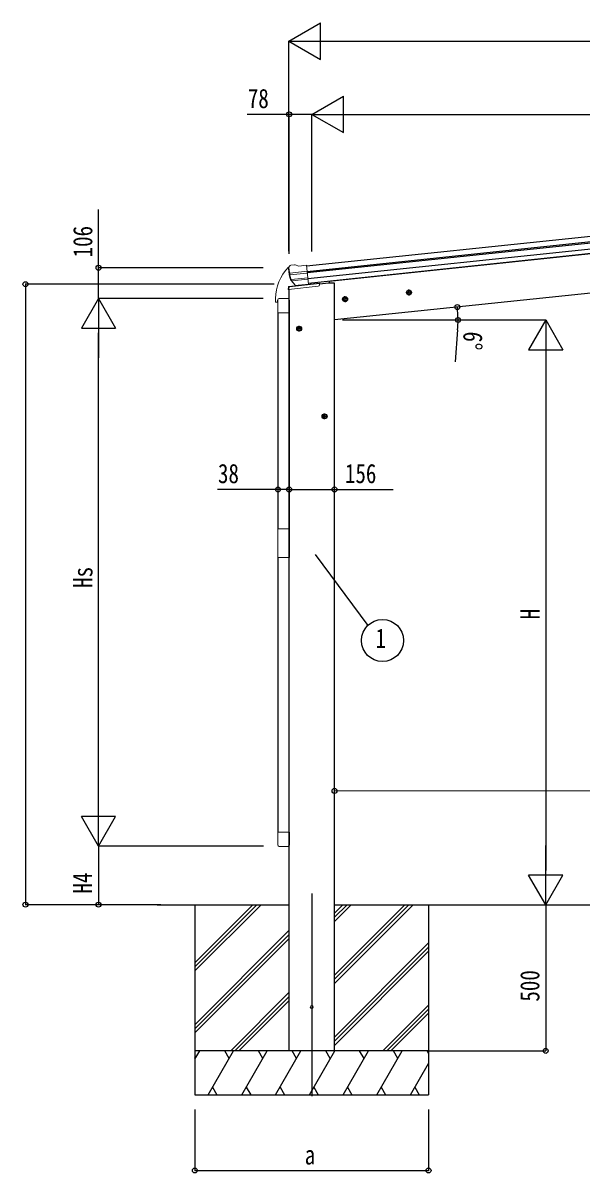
# Model space of a CAD drawing. Units: millimetres, scale not verified. Extents: x -10512 to 10512, y -7425 to 7425.
# Drawn here: x -7185 to -5274, y -4780 to -847 of the extents above; entities that cross this region are included whole.
import ezdxf
from ezdxf.enums import TextEntityAlignment as Align

# ---------------------------------------------------------------- set-up
doc = ezdxf.new("R2010")
doc.units = ezdxf.units.MM
doc.header["$LTSCALE"] = 30
for name, color, linetype in [('0-3_YKK_12', 2, 'Continuous'), ('0-5_YKK_A1', 4, 'Continuous'), ('0-6_YKK_D', 6, 'Continuous')]:
    doc.layers.add(name, color=color, linetype=linetype)
doc.layers.add('0-4_YKK_13', color=4, linetype='Continuous', lineweight=18)
doc.styles.add('ＭＳ ゴシック', font='')
doc.styles.get('ＭＳ ゴシック').set_extended_font_data('MS Gothic')

msp = doc.modelspace()

# ---------------------------------------------------------------- linework, layer by layer
at = {"layer": '0-3_YKK_12'}
msp.add_line((-6196.31, -3824.2), (-6196.31, -4517.53), dxfattribs=at)
at = {"layer": '0-4_YKK_13'}
for p, q in [((-6276.35, -1686.05), (-6276.43, -1684.18)), ((-6275.06, -1681.29), (-6275.76, -1682.15)), ((-6271.56, -1676.97), (-6275.06, -1681.29)), ((-6271.56, -1676.97), (-6271.56, -1676.96)), ((-6268.2, -1675.14), (-6268.2, -1675.14)), ((-6240.63, -1678.28), (-6214.11, -1675.49)), ((-6207.32, -1740.04), (-6214.11, -1675.49)), ((-6211.95, -1696.02), (-6271.69, -1702.3)), ((-6270.94, -1708.14), (-6211.34, -1701.87)), ((-6253.43, -1743.7), (-6267.13, -1727.94)), ((-6266.64, -1724.35), (-6209.6, -1718.36)), ((-6252.49, -1743.06), (-6265.54, -1727.12)), ((-6264.31, -1728.62), (-6209.13, -1722.82)), ((-6276.48, -1757.96), (-6275.24, -1748.55)), ((-6275.48, -1757.86), (-6276.48, -1757.96)), ((-6275.48, -1757.86), (-6173.96, -1747.19)), ((-6274.26, -1748.61), (-6275.48, -1757.86)), ((-6275.48, -1757.86), (-6274.26, -1748.61)), ((-6273.74, -1748.62), (-6274.95, -1757.8)), ((-6274.26, -1748.61), (-6274.36, -1747.68)), ((-6274.36, -1747.68), (-6274.26, -1748.61)), ((-6169.48, -1737.6), (-6274.26, -1748.61)), ((-6274.26, -1748.61), (-6169.48, -1737.6)), ((-6169.48, -1737.67), (-6273.74, -1748.62)), ((-6272.81, -1749.03), (-6272.87, -1748.53)), ((-6169.48, -1738.17), (-6272.81, -1749.03)), ((-6243.13, -1743.81), (-6250.82, -1744.61)), ((-6250.73, -1744.38), (-6207.35, -1739.82)), ((-6242.85, -1743.87), (-6243.13, -1743.81)), ((-6217.52, -1741.21), (-6242.85, -1743.87)), ((-6217.27, -1741.09), (-6217.52, -1741.21)), ((-6207.32, -1740.04), (-6217.27, -1741.09)), ((-6204.48, -1740.34), (-6204.48, -1741.85)), ((-6169.48, -1742.21), (-6169.48, -1737.6)), ((-6320.31, -1789.5), (-6320.31, -1801.25)), ((-6319.81, -1801.75), (-6313.55, -1801.75)), ((-6313.05, -1794.49), (-6313.05, -1801.25)), ((-6312.81, -1837.98), (-6312.81, -1794.28)), ((-6307.31, -1788.78), (-6278.31, -1788.78)), ((-6307.05, -1788.49), (-6273.81, -1788.49)), ((-6272.81, -1794.28), (-6272.81, -1837.98)), ((-6272.81, -1837.98), (-6312.81, -1837.98)), ((-6312.81, -3613.98), (-6312.81, -3657.68)), ((-6272.81, -3613.98), (-6312.81, -3613.98)), ((-6272.81, -3657.68), (-6272.81, -3613.98)), ((-6307.31, -3663.18), (-6278.31, -3663.18))]:
    msp.add_line(p, q, dxfattribs=at)
for points in [[(-6254.72, -1673.72), (-6254.72, -1673.72), (-6268.2, -1675.14)], [(-6240.63, -1678.28), (-6253.43, -1673.87), (-6253.43, -1673.87)], [(-6274.36, -1747.68), (-6169.48, -1736.66), (-6169.48, -1737.6)]]:
    msp.add_lwpolyline(points, dxfattribs=at)
msp.add_lwpolyline([(-6312.81, -2576.98), (-6272.81, -2576.98), (-6272.81, -2674.98), (-6312.81, -2674.98)], close=True, dxfattribs=at)
msp.add_circle((-6196.06, -4212.44), 5, dxfattribs=at)
for centre, radius, start, end in [((-6168.05, -1789.5), 152.26, 135.14293, 180), ((-6075.45, -1664.94), 202, 186, 197.86084), ((-6275.63, -1682.45), 0.5, 86.79478, 135.14293), ((-6082.52, -1666.99), 192.44, 185.42422, 190.5729), ((-6267.68, -1680.11), 5, 96.04426, 140.95574), ((-6254.4, -1676.71), 3, 71.02369, 95.97631), ((-6316.41, -1709.64), 45.32, 6.35482, 9.32878), ((-6273.72, -1708.5), 2.74, 7.56588, 12.97849), ((-6270.84, -1709.49), 1.35, 94.08073, 96.8395), ((-6075.45, -1664.94), 200.2, 192.46117, 197.79991), ((-6264.86, -1725.97), 3, 197.86084, 221), ((-6263.22, -1725.22), 3, 197.79991, 219.30889), ((-6274.98, -1752.2), 3.66, 78.7113, 94.17753), ((-6274.98, -1752.2), 3.66, 78.7113, 94.17753), ((-6274.25, -1748.68), 1, 96, 172.5), ((-6251.17, -1741.73), 2.99, 220.99261, 266.7283), ((-6174.48, -1742.21), 5, 276, 0), ((-6319.81, -1801.25), 0.5, 180, 270), ((-6313.55, -1801.25), 0.5, 270, 0), ((-6307.05, -1794.49), 6, 90, 180), ((-6307.31, -1794.28), 5.5, 90, 180), ((-6278.31, -1794.28), 5.5, 0, 90), ((-6307.31, -3657.68), 5.5, 180, 270), ((-6278.31, -3657.68), 5.5, 270, 0)]:
    msp.add_arc(centre, radius, start, end, dxfattribs=at)
for centre, major_axis, ratio, start_param, end_param in [((-6273.43, -1684.04), (1.9, 2.34), 0.995767, 1.5707963, 2.2972137), ((-6269.88, -1679.66), (-5.48, -2.51), 0.24881, 5.8190815, 5.8226003), ((-6274.22, -1685.2), (-0.38, 5.97), 0.020485, 4.7140547, 5.6117533), ((-6073.15, -1686.89), (-20.92, 199.05), 0.994373, 1.5554317, 1.5718064), ((-6253.47, -1741.65), (-1.71, 2.84), 0.040856, 4.1415604, 4.1696818), ((-6251.04, -1741.4), (-0.51, 2.96), 0.642905, 2.0792573, 3.037247), ((-6251.08, -1741.5), (-3.02, -2.79), 0.650902, 0.9542299, 1.0270405), ((-6251.13, -1741.62), (-1.1, -2.8), 0.997631, 0.3902369, 0.4789948)]:
    msp.add_ellipse(centre, major_axis=major_axis, ratio=ratio, start_param=start_param, end_param=end_param, dxfattribs=at)
at = {"layer": '0-5_YKK_A1'}
for p, q in [((-6213.9, -1677.48), (-4217.81, -1467.68)), ((-6211.91, -1696.37), (-4215.83, -1486.58)), ((-6211.49, -1700.55), (-4215.39, -1490.76)), ((-6209.39, -1720.41), (-4213.3, -1510.62)), ((-4211.54, -1527.35), (-6207.63, -1737.15)), ((-4211.44, -1528.35), (-6136.73, -1730.7)), ((-4190.97, -1659.93), (-6118.31, -1862.5)), ((-6136.73, -1730.7), (-6136.12, -1736.5)), ((-6273.81, -4362.5), (-6273.81, -1757.68)), ((-6118.31, -4362.5), (-6118.31, -1736.5)), ((-5853.35, -1767.28), (-5873.24, -1769.37)), ((-5864.08, -1760.86), (-5870.15, -1765.28)), ((-5870.15, -1765.28), (-5869.37, -1772.74)), ((-5862.25, -1778.27), (-5864.34, -1758.38)), ((-5857.23, -1763.92), (-5864.08, -1760.86)), ((-6072.15, -1790.28), (-6092.04, -1792.37)), ((-6082.88, -1783.86), (-6088.95, -1788.27)), ((-6088.95, -1788.27), (-6088.17, -1795.74)), ((-6088.17, -1795.74), (-6081.31, -1798.79)), ((-6081.05, -1801.27), (-6083.14, -1781.38)), ((-6076.02, -1786.91), (-6082.88, -1783.86)), ((-5869.37, -1772.74), (-5862.51, -1775.79)), ((-6311.81, -1837.98), (-6311.81, -2576.98)), ((-6273.81, -1837.98), (-6273.81, -2576.98)), ((-6239.31, -1884.55), (-6245.81, -1888.3)), ((-6239.31, -1902.05), (-6239.31, -1882.05)), ((-6232.81, -1888.3), (-6239.31, -1884.55)), ((-6229.31, -1892.05), (-6249.31, -1892.05)), ((-6245.81, -1888.3), (-6245.81, -1895.8)), ((-6245.81, -1895.8), (-6239.31, -1899.56)), ((-6142.31, -2192.05), (-6162.31, -2192.05)), ((-6152.31, -2184.55), (-6158.81, -2188.3)), ((-6158.81, -2188.3), (-6158.81, -2195.8)), ((-6158.81, -2195.8), (-6152.31, -2199.56)), ((-6152.31, -2202.05), (-6152.31, -2182.05)), ((-6145.81, -2188.3), (-6152.31, -2184.55)), ((-6311.81, -2674.98), (-6311.81, -3613.98)), ((-6273.81, -3613.98), (-6273.81, -2674.98)), ((-6724.95, -3862.5), (-6273.81, -3862.5)), ((-6596.31, -4089.13), (-6369.68, -3862.5)), ((-6596.31, -4074.99), (-6383.82, -3862.5)), ((-6596.31, -4060.85), (-6397.96, -3862.5)), ((-6596.31, -3862.56), (-6596.31, -4512.5)), ((-6118.31, -3862.5), (-3469.83, -3862.5)), ((-6118.31, -4131.63), (-5849.18, -3862.5)), ((-6118.31, -4117.49), (-5863.32, -3862.5)), ((-6118.31, -4103.35), (-5877.46, -3862.5)), ((-6118.31, -3919.44), (-6061.37, -3862.5)), ((-6118.31, -3905.3), (-6075.51, -3862.5)), ((-6118.31, -3891.16), (-6089.65, -3862.5)), ((-5796.31, -3862.56), (-5796.31, -4512.5)), ((-6596.31, -4272.98), (-6274.31, -3950.98)), ((-6596.31, -4287.12), (-6274.31, -3965.12)), ((-6596.31, -4301.26), (-6274.31, -3979.26)), ((-6118.31, -4315.48), (-5796.31, -3993.48)), ((-6118.31, -4329.62), (-5796.31, -4007.62)), ((-6118.31, -4343.76), (-5796.31, -4021.76)), ((-6473.7, -4362.5), (-6274.31, -4163.11)), ((-6459.56, -4362.5), (-6274.31, -4177.25)), ((-6445.41, -4362.5), (-6274.31, -4191.39)), ((-5953.2, -4362.5), (-5796.31, -4205.61)), ((-5939.06, -4362.5), (-5796.31, -4219.75)), ((-5924.91, -4362.5), (-5796.31, -4233.89)), ((-5796.31, -4362.5), (-6596.31, -4362.5)), ((-6596.31, -4391.44), (-6579.6, -4362.5)), ((-6550.73, -4512.5), (-6464.13, -4362.5)), ((-6479.13, -4388.48), (-6494.13, -4362.5)), ((-6435.26, -4512.5), (-6348.66, -4362.5)), ((-6363.66, -4388.48), (-6378.66, -4362.5)), ((-6319.79, -4512.5), (-6233.19, -4362.5)), ((-6248.19, -4388.48), (-6263.19, -4362.5)), ((-6204.32, -4512.5), (-6117.72, -4362.5)), ((-6132.72, -4388.48), (-6147.72, -4362.5)), ((-6088.85, -4512.5), (-6002.25, -4362.5)), ((-6017.25, -4388.48), (-6032.25, -4362.5)), ((-5973.38, -4512.5), (-5886.78, -4362.5)), ((-5901.78, -4388.48), (-5916.78, -4362.5)), ((-5796.31, -4371.17), (-5801.31, -4362.5)), ((-6594.6, -4388.48), (-6596.31, -4385.52)), ((-5857.91, -4512.5), (-5796.31, -4405.8)), ((-6596.31, -4512.5), (-5796.31, -4512.5)), ((-6535.73, -4486.52), (-6520.73, -4512.5)), ((-6420.26, -4486.52), (-6405.26, -4512.5)), ((-6304.79, -4486.52), (-6289.79, -4512.5)), ((-6189.32, -4486.52), (-6174.32, -4512.5)), ((-6073.85, -4486.52), (-6058.85, -4512.5)), ((-5958.38, -4486.52), (-5943.39, -4512.5)), ((-5842.92, -4486.52), (-5827.92, -4512.5))]:
    msp.add_line(p, q, dxfattribs=at)
for points in [[(-6118.31, -1736.5), (-6138.31, -1736.5), (-6169.48, -1739.78)], [(-5862.51, -1775.79), (-5856.44, -1771.38), (-5857.23, -1763.92)], [(-6081.31, -1798.79), (-6075.24, -1794.38), (-6076.02, -1786.91)], [(-6239.31, -1899.56), (-6232.81, -1895.8), (-6232.81, -1888.3)], [(-6152.31, -2199.56), (-6145.81, -2195.8), (-6145.81, -2188.3)]]:
    msp.add_lwpolyline(points, dxfattribs=at)
for centre, radius in [((-5863.3, -1768.33), 8.5), ((-5863.3, -1768.33), 7.7), ((-5863.3, -1768.33), 6.5), ((-6082.09, -1791.32), 8.5), ((-6082.09, -1791.32), 7.7), ((-6082.09, -1791.32), 6.5), ((-6239.31, -1892.05), 8.5), ((-6239.31, -1892.05), 7.7), ((-6239.31, -1892.05), 6.5), ((-6152.31, -2192.05), 8.5), ((-6152.31, -2192.05), 7.7), ((-6152.31, -2192.05), 6.5)]:
    msp.add_circle(centre, radius, dxfattribs=at)
at = {"layer": '0-6_YKK_D'}
for p, q in [((-6274.31, -909.1), (-6166.06, -846.6)), ((-6166.06, -971.6), (-6166.06, -846.6)), ((-6274.31, -1626.52), (-6274.31, -908.1)), ((-6274.31, -909.1), (-6166.06, -971.6)), ((-6274.31, -909.1), (-6057.8, -909.1)), ((-6149.31, -909.1), (-4280.92, -909.1)), ((-6196.06, -1159.1), (-6087.81, -1096.6)), ((-6087.81, -1221.6), (-6087.81, -1096.6)), ((-6273.81, -1636.52), (-6273.81, -1158.1)), ((-6196.06, -1628.35), (-6196.06, -1158.1)), ((-6196.06, -1628.35), (-6196.06, -1158.1)), ((-6196.06, -1159.1), (-6087.81, -1221.6)), ((-6196.06, -1159.1), (-5979.55, -1159.1)), ((-6071.06, -1159.1), (-4280.92, -1159.1)), ((-6362.19, -1683.67), (-6927.28, -1683.67)), ((-6324.31, -1739.99), (-7177.28, -1739.99)), ((-7176.28, -1739.99), (-7176.28, -3862.5)), ((-6926.28, -1789.48), (-6984.87, -1890.97)), ((-6363.08, -1789.48), (-6927.28, -1789.48)), ((-6363.08, -1789.48), (-6927.28, -1789.48)), ((-6926.28, -1789.48), (-6867.69, -1890.97)), ((-6926.28, -1789.48), (-6926.28, -1992.46)), ((-6091.01, -1862.5), (-5394.39, -1862.5)), ((-6043.94, -1862.5), (-5694.39, -1862.5)), ((-5395.39, -1862.5), (-5453.99, -1963.99)), ((-5395.39, -1862.5), (-5336.8, -1963.99)), ((-5395.39, -1862.5), (-5395.39, -2065.47)), ((-6984.87, -1890.97), (-6867.69, -1890.97)), ((-6926.28, -3545.3), (-6926.28, -1906.67)), ((-5696.76, -1896.47), (-5705.51, -2005.05)), ((-5453.99, -1963.99), (-5336.8, -1963.99)), ((-5395.39, -1979.69), (-5395.39, -3745.31)), ((-6311.81, -2413.07), (-6311.81, -2443.05)), ((-6273.81, -2407.97), (-6273.81, -2443.05)), ((-6184.46, -2665.08), (-6004.66, -2907.73)), ((-6926.28, -3662.48), (-6926.28, -3459.51)), ((-3998.86, -3474.91), (-6118.31, -3473.31)), ((-6926.28, -3662.48), (-6984.87, -3561)), ((-6867.69, -3561), (-6984.87, -3561)), ((-6926.28, -3662.48), (-6867.69, -3561)), ((-6361.81, -3662.48), (-6927.28, -3662.48)), ((-6361.81, -3662.48), (-6927.28, -3662.48)), ((-6926.28, -3662.48), (-6926.28, -3862.5)), ((-5395.39, -3862.5), (-5395.39, -3659.53)), ((-5395.39, -3862.5), (-5453.99, -3761.01)), ((-5336.8, -3761.01), (-5453.99, -3761.01)), ((-5395.39, -3862.5), (-5336.8, -3761.01)), ((-6725.95, -3862.5), (-7177.28, -3862.5)), ((-6713.08, -3862.5), (-6927.28, -3862.5)), ((-5795.31, -3862.5), (-5394.39, -3862.5)), ((-5395.39, -3862.5), (-5395.39, -4362.5)), ((-5795.31, -4362.5), (-5394.39, -4362.5)), ((-6596.31, -4563.44), (-6596.31, -4772.75)), ((-5796.31, -4563.44), (-5796.31, -4772.75)), ((-6596.31, -4771.75), (-5796.31, -4771.75))]:
    msp.add_line(p, q, dxfattribs=at)
for points in [[(-6196.06, -1159.1), (-6273.81, -1159.1), (-6416.74, -1159.1)], [(-6926.28, -1789.48), (-6926.28, -1683.67), (-6926.28, -1483.97)], [(-6273.81, -2442.05), (-6311.81, -2442.05), (-6518.94, -2442.05)], [(-6273.81, -2442.05), (-6118.31, -2442.05), (-5917.78, -2442.05)]]:
    msp.add_lwpolyline(points, dxfattribs=at)
for centre, radius in [((-6273.81, -1159.1), 8.5), ((-6926.28, -1683.67), 8.5), ((-7176.28, -1739.99), 8.5), ((-5697.71, -1818.29), 8.5), ((-5695.39, -1862.5), 8.5), ((-6311.81, -2442.05), 8.5), ((-6273.81, -2442.05), 8.5), ((-6273.81, -2442.05), 8.5), ((-6118.31, -2442.05), 8.5), ((-5953.94, -2958.83), 72), ((-6118.31, -3473.31), 8.5), ((-7176.28, -3862.5), 8.5), ((-6926.28, -3862.5), 8.5), ((-5395.39, -4362.5), 8.5), ((-6596.31, -4771.75), 8.5), ((-5796.31, -4771.75), 8.5)]:
    msp.add_circle(centre, radius, dxfattribs=at)
for start, end in [(0, 6), (355.39249, 0)]:
    msp.add_arc((-6118.31, -1862.5), 422.91, start, end, dxfattribs=at)

# ---------------------------------------------------------------- texts
at = {"layer": '0-6_YKK_D', "style": 'ＭＳ ゴシック', "width": 0.8}
for s, p in [('78', (-6415.08, -1157.44)), ('38', (-6517.28, -2440.38)), ('156', (-6082.64, -2440.38)), ('1', (-5977.94, -3003.83)), ('a', (-6220.31, -4770.95))]:
    msp.add_text(s, height=65.98, dxfattribs=at).set_placement(p, align=Align.BOTTOM_LEFT)
for s, rotation, p in [('106', 90, (-6927.53, -1648.42)), ('6°', 265.392, (-5695.23, -1898.27)), ('Hs', 90, (-6927.28, -2778.78)), ('H', 90, (-5396.39, -2886.5)), ('H4', 90, (-6928.28, -3824.5)), ('500', 90, (-5397.06, -4194.1))]:
    msp.add_text(s, height=65.98, rotation=rotation, dxfattribs=at).set_placement(p, align=Align.BOTTOM_LEFT)

doc.saveas('drawing.dxf')
